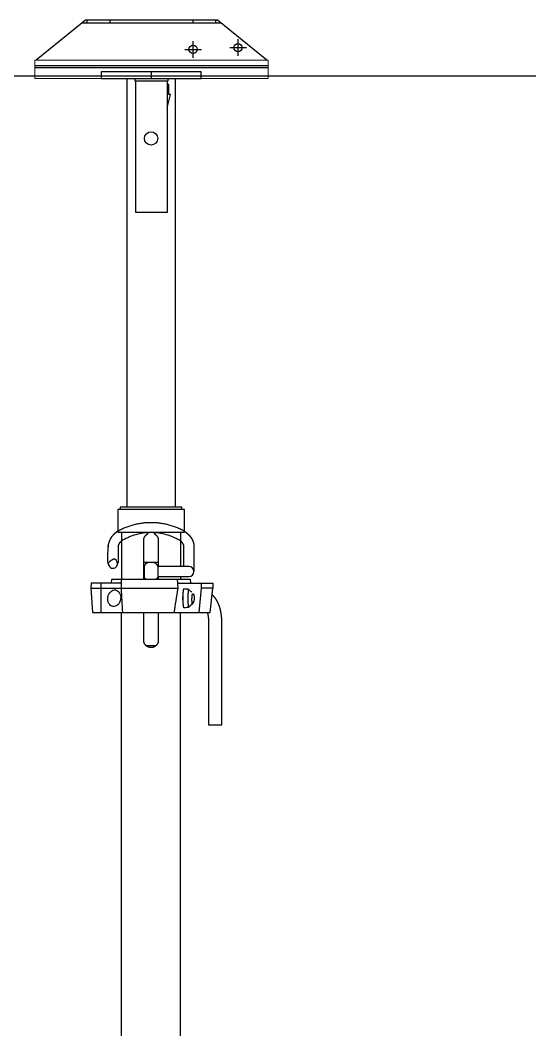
# Model space of a CAD drawing. Header units: millimetres. Extents: x 1924 to 471109, y -30014 to 109986.
# Drawn here: x 446688 to 447300, y 29958 to 31170 of the extents above; entities that cross this region are included whole.
import ezdxf

# ---------------------------------------------------------------- set-up
doc = ezdxf.new("R2010")
doc.units = ezdxf.units.MM
doc.header["$LTSCALE"] = 100
doc.linetypes.add('102', pattern=[50.8, 31.75, -6.35, 6.35, -6.35])
doc.linetypes.add('104', pattern=[4, 2, -2])
doc.layers.add('D NOSNIKY', color=7, linetype='Continuous', true_color=0x994d4d)
doc.layers.add('PERI_AXIS', color=1, linetype='102')
doc.layers.add('PERI_HELPLINE', color=140, linetype='Continuous', plot=False)
doc.layers.add('PERI_HIDDEN', color=30, linetype='104', plot=False)
doc.layers.add('texty', color=255, linetype='Continuous', lineweight=15)

msp = doc.modelspace()

# ---------------------------------------------------------------- linework, layer by layer
at = {"color": 0, "linetype": 'ByBlock'}
for p, q in [((446762.562, 31167.112), (446928.267, 31167.112)), ((446768.291, 31167.112), (446768.291, 31170.112)), ((446795.415, 31170.112), (446795.415, 31167.112)), ((446895.415, 31167.112), (446895.415, 31170.112)), ((446922.538, 31167.112), (446922.538, 31170.112)), ((446705.415, 31115.74), (446985.415, 31115.74)), ((446705.415, 31113.442), (446985.415, 31113.442)), ((446815.915, 31100.112), (446815.915, 30585.612)), ((446873.915, 31100.112), (446873.915, 30585.612)), ((446809.37, 30555.612), (446809.37, 30499.112)), ((446880.46, 30555.612), (446880.46, 30514.112)), ((446853.665, 30519.112), (446836.165, 30519.112)), ((446853.665, 30502.112), (446853.665, 30499.112)), ((446880.46, 30502.112), (446880.46, 30499.112)), ((446905.185, 30494.112), (446905.185, 30488.112)), ((446850.772, 30419.112), (446839.057, 30419.112))]:
    msp.add_line(p, q, dxfattribs=at)
at = {"color": 0, "linetype": 'ByBlock', "elevation": 0}
msp.add_lwpolyline([(446983.747, 31122.112), (446924.568, 31170.112), (446766.261, 31170.112), (446707.083, 31122.112)], dxfattribs=at)
msp.add_lwpolyline([(446904.915, 31108.112), (446784.915, 31108.112), (446784.915, 31100.112), (446904.915, 31100.112)], close=True, dxfattribs=at)
at = {"color": 0, "linetype": 'ByBlock'}
msp.add_lwpolyline([(446884.915, 30555.612), (446884.915, 30582.612), (446804.915, 30582.612), (446804.915, 30555.612)], close=True, dxfattribs=at)
for points in [[(446881.915, 30582.612), (446881.915, 30585.612), (446807.915, 30585.612), (446807.915, 30582.612)], [(446836.165, 30499.112), (446836.165, 30545.612), (446836.166, 30545.757), (446836.17, 30545.902), (446836.176, 30546.049), (446836.185, 30546.196), (446836.197, 30546.343), (446836.21, 30546.491), (446836.227, 30546.639), (446836.246, 30546.788), (446836.268, 30546.936), (446836.292, 30547.085), (446836.319, 30547.233), (446836.348, 30547.382), (446836.38, 30547.53), (446836.414, 30547.678), (446836.451, 30547.825), (446836.491, 30547.972), (446836.533, 30548.119), (446836.578, 30548.265), (446836.625, 30548.41), (446836.675, 30548.555), (446836.727, 30548.698), (446836.782, 30548.841), (446836.84, 30548.982), (446836.9, 30549.123), (446836.963, 30549.262), (446837.028, 30549.4), (446837.096, 30549.537), (446837.166, 30549.673), (446837.238, 30549.807), (446837.312, 30549.94), (446837.388, 30550.071), (446837.467, 30550.2), (446837.548, 30550.328), (446837.63, 30550.455), (446837.715, 30550.579), (446837.801, 30550.702), (446837.889, 30550.823), (446837.979, 30550.943), (446838.07, 30551.06), (446838.163, 30551.175), (446838.257, 30551.288), (446838.353, 30551.399), (446838.451, 30551.508), (446838.549, 30551.615), (446838.649, 30551.72), (446838.751, 30551.822), (446838.854, 30551.922), (446838.959, 30552.022), (446839.067, 30552.12), (446839.177, 30552.217), (446839.289, 30552.312), (446839.403, 30552.406), (446839.519, 30552.499), (446839.637, 30552.59), (446839.757, 30552.679), (446839.879, 30552.766), (446840.003, 30552.852), (446840.128, 30552.935), (446840.255, 30553.017), (446840.384, 30553.097), (446840.514, 30553.174), (446840.646, 30553.25), (446840.78, 30553.323), (446840.915, 30553.394), (446840.915, 30555.612)], [(446848.915, 30555.612), (446848.915, 30553.394), (446849.05, 30553.323), (446849.183, 30553.25), (446849.315, 30553.174), (446849.446, 30553.097), (446849.574, 30553.017), (446849.701, 30552.935), (446849.827, 30552.852), (446849.951, 30552.766), (446850.072, 30552.679), (446850.192, 30552.59), (446850.31, 30552.499), (446850.427, 30552.406), (446850.541, 30552.312), (446850.653, 30552.217), (446850.762, 30552.12), (446850.87, 30552.022), (446850.976, 30551.922), (446851.079, 30551.822), (446851.18, 30551.72), (446851.28, 30551.615), (446851.379, 30551.508), (446851.476, 30551.399), (446851.572, 30551.288), (446851.667, 30551.175), (446851.76, 30551.06), (446851.851, 30550.943), (446851.941, 30550.823), (446852.029, 30550.702), (446852.115, 30550.579), (446852.199, 30550.455), (446852.282, 30550.328), (446852.362, 30550.2), (446852.441, 30550.071), (446852.518, 30549.94), (446852.592, 30549.807), (446852.664, 30549.673), (446852.734, 30549.537), (446852.801, 30549.4), (446852.867, 30549.262), (446852.929, 30549.123), (446852.989, 30548.982), (446853.047, 30548.841), (446853.102, 30548.698), (446853.155, 30548.555), (446853.204, 30548.41), (446853.252, 30548.265), (446853.296, 30548.119), (446853.339, 30547.972), (446853.378, 30547.825), (446853.415, 30547.678), (446853.45, 30547.53), (446853.481, 30547.382), (446853.511, 30547.233), (446853.538, 30547.085), (446853.562, 30546.936), (446853.583, 30546.788), (446853.602, 30546.639), (446853.619, 30546.491), (446853.633, 30546.343), (446853.644, 30546.196), (446853.653, 30546.049), (446853.66, 30545.902), (446853.663, 30545.757), (446853.665, 30545.612), (446853.665, 30514.112)], [(446884.994, 30556.517), (446884.994, 30556.517), (446885.072, 30556.464), (446885.151, 30556.41), (446885.229, 30556.356), (446885.307, 30556.302), (446885.385, 30556.247), (446885.462, 30556.193), (446885.54, 30556.138), (446885.617, 30556.083), (446885.694, 30556.028), (446885.771, 30555.973), (446885.847, 30555.918), (446885.923, 30555.863), (446886, 30555.807), (446886.076, 30555.752), (446886.151, 30555.696), (446886.227, 30555.64), (446886.302, 30555.584), (446886.377, 30555.528), (446886.452, 30555.472), (446886.527, 30555.415), (446886.601, 30555.359), (446886.675, 30555.302), (446886.749, 30555.245), (446886.823, 30555.188), (446886.897, 30555.131), (446886.97, 30555.073), (446887.043, 30555.016), (446887.116, 30554.958), (446887.189, 30554.901), (446887.261, 30554.843), (446887.334, 30554.785), (446887.406, 30554.726), (446887.478, 30554.668), (446887.549, 30554.61), (446887.621, 30554.551), (446887.692, 30554.492), (446887.763, 30554.433), (446887.833, 30554.374), (446887.904, 30554.315), (446887.974, 30554.256), (446888.044, 30554.196), (446888.114, 30554.137), (446888.184, 30554.077), (446888.253, 30554.017), (446888.322, 30553.957), (446888.391, 30553.896), (446888.46, 30553.836), (446888.528, 30553.776), (446888.597, 30553.715), (446888.665, 30553.654), (446888.732, 30553.593), (446888.8, 30553.532), (446888.867, 30553.471), (446888.934, 30553.409), (446889.001, 30553.347), (446889.068, 30553.286), (446889.134, 30553.224), (446889.201, 30553.162), (446889.267, 30553.1), (446889.332, 30553.037), (446889.398, 30552.975), (446889.463, 30552.912), (446889.528, 30552.849), (446889.593, 30552.786), (446889.658, 30552.723), (446889.722, 30552.66), (446889.786, 30552.596), (446889.85, 30552.533), (446889.914, 30552.469), (446889.977, 30552.405), (446890.04, 30552.341), (446890.103, 30552.277), (446890.166, 30552.212), (446890.228, 30552.148), (446890.29, 30552.083), (446890.352, 30552.018), (446890.414, 30551.953), (446890.475, 30551.888), (446890.536, 30551.823), (446890.597, 30551.757), (446890.658, 30551.692), (446890.718, 30551.626), (446890.778, 30551.56), (446890.838, 30551.494), (446890.898, 30551.428), (446890.957, 30551.362), (446891.016, 30551.295), (446891.075, 30551.228), (446891.133, 30551.162), (446891.192, 30551.095), (446891.25, 30551.027), (446891.308, 30550.96), (446891.365, 30550.893), (446891.422, 30550.825), (446891.479, 30550.757), (446891.536, 30550.689), (446891.593, 30550.621), (446891.649, 30550.553), (446891.705, 30550.485), (446891.76, 30550.416), (446891.816, 30550.348), (446891.871, 30550.279), (446891.926, 30550.21), (446891.98, 30550.141), (446892.034, 30550.071), (446892.088, 30550.002), (446892.142, 30549.932), (446892.196, 30549.863), (446892.249, 30549.793), (446892.302, 30549.723), (446892.354, 30549.652), (446892.406, 30549.582), (446892.459, 30549.511), (446892.51, 30549.441), (446892.562, 30549.37), (446892.613, 30549.299), (446892.664, 30549.228), (446892.714, 30549.156), (446892.765, 30549.085), (446892.815, 30549.013), (446892.864, 30548.941), (446892.914, 30548.87), (446892.963, 30548.797), (446893.012, 30548.725), (446893.06, 30548.653), (446893.109, 30548.58), (446893.157, 30548.508), (446893.204, 30548.435), (446893.252, 30548.362), (446893.299, 30548.288), (446893.345, 30548.215), (446893.392, 30548.142), (446893.438, 30548.068), (446893.484, 30547.994), (446893.529, 30547.92), (446893.575, 30547.846), (446893.62, 30547.772), (446893.664, 30547.697), (446893.708, 30547.623), (446893.752, 30547.548), (446893.796, 30547.473), (446893.84, 30547.398), (446893.883, 30547.323), (446893.925, 30547.248), (446893.968, 30547.172), (446894.01, 30547.096), (446894.052, 30547.02), (446894.093, 30546.944), (446894.134, 30546.868), (446894.175, 30546.792), (446894.216, 30546.716), (446894.256, 30546.639), (446894.296, 30546.562), (446894.335, 30546.485), (446894.375, 30546.408), (446894.414, 30546.331), (446894.452, 30546.253), (446894.491, 30546.176), (446894.528, 30546.098), (446894.566, 30546.02), (446894.603, 30545.942), (446894.64, 30545.864), (446894.677, 30545.786), (446894.713, 30545.707), (446894.749, 30545.628), (446894.784, 30545.55), (446894.819, 30545.471), (446894.854, 30545.392), (446894.889, 30545.312), (446894.923, 30545.233), (446894.956, 30545.153), (446894.99, 30545.074), (446895.023, 30544.994), (446895.055, 30544.914), (446895.088, 30544.834), (446895.12, 30544.753), (446895.151, 30544.673), (446895.182, 30544.592), (446895.213, 30544.512), (446895.244, 30544.431), (446895.274, 30544.35), (446895.303, 30544.269), (446895.333, 30544.188), (446895.362, 30544.106), (446895.39, 30544.025), (446895.419, 30543.943), (446895.447, 30543.862), (446895.474, 30543.78), (446895.501, 30543.698), (446895.528, 30543.616), (446895.554, 30543.534), (446895.58, 30543.452), (446895.606, 30543.369), (446895.631, 30543.287), (446895.656, 30543.204), (446895.681, 30543.122), (446895.705, 30543.039), (446895.728, 30542.956), (446895.752, 30542.873), (446895.775, 30542.79), (446895.797, 30542.707), (446895.819, 30542.623), (446895.841, 30542.54), (446895.863, 30542.457), (446895.884, 30542.373), (446895.904, 30542.289), (446895.925, 30542.206), (446895.944, 30542.122), (446895.964, 30542.038), (446895.983, 30541.954), (446896.002, 30541.87), (446896.02, 30541.786), (446896.038, 30541.701), (446896.055, 30541.617), (446896.072, 30541.533), (446896.089, 30541.448), (446896.105, 30541.364), (446896.121, 30541.279), (446896.136, 30541.194), (446896.151, 30541.109), (446896.166, 30541.025), (446896.18, 30540.94), (446896.194, 30540.855), (446896.208, 30540.77), (446896.221, 30540.685), (446896.233, 30540.6), (446896.245, 30540.514), (446896.257, 30540.429), (446896.268, 30540.344), (446896.279, 30540.258), (446896.29, 30540.173), (446896.3, 30540.088), (446896.31, 30540.002), (446896.319, 30539.916), (446896.328, 30539.831), (446896.336, 30539.745), (446896.344, 30539.66), (446896.352, 30539.574), (446896.359, 30539.488), (446896.366, 30539.402), (446896.372, 30539.316), (446896.378, 30539.231), (446896.383, 30539.145), (446896.388, 30539.059), (446896.393, 30538.973), (446896.397, 30538.887), (446896.401, 30538.801), (446896.404, 30538.715), (446896.407, 30538.629), (446896.409, 30538.542), (446896.411, 30538.456), (446896.413, 30538.37), (446896.414, 30538.284), (446896.415, 30538.198), (446896.415, 30538.112), (446896.415, 30508.112)], [(446809.37, 30544.891), (446809.299, 30544.829), (446809.23, 30544.768), (446809.161, 30544.706), (446809.093, 30544.644), (446809.025, 30544.583), (446808.958, 30544.521), (446808.892, 30544.46), (446808.827, 30544.398), (446808.762, 30544.337), (446808.698, 30544.276), (446808.635, 30544.214), (446808.572, 30544.153), (446808.51, 30544.092), (446808.449, 30544.031), (446808.388, 30543.97), (446808.328, 30543.909), (446808.269, 30543.848), (446808.21, 30543.787), (446808.153, 30543.726), (446808.096, 30543.666), (446808.039, 30543.605), (446807.984, 30543.545), (446807.929, 30543.485), (446807.874, 30543.425), (446807.821, 30543.365), (446807.768, 30543.305), (446807.716, 30543.246), (446807.664, 30543.186), (446807.614, 30543.127), (446807.563, 30543.067), (446807.514, 30543.008), (446807.465, 30542.949), (446807.417, 30542.89), (446807.37, 30542.832), (446807.323, 30542.773), (446807.277, 30542.714), (446807.232, 30542.656), (446807.187, 30542.598), (446807.143, 30542.54), (446807.099, 30542.482), (446807.057, 30542.425), (446807.014, 30542.367), (446806.973, 30542.31), (446806.932, 30542.252), (446806.892, 30542.195), (446806.852, 30542.139), (446806.813, 30542.082), (446806.775, 30542.025), (446806.737, 30541.969), (446806.7, 30541.913), (446806.663, 30541.857), (446806.628, 30541.801), (446806.592, 30541.745), (446806.558, 30541.69), (446806.524, 30541.634), (446806.49, 30541.579), (446806.457, 30541.524), (446806.425, 30541.469), (446806.393, 30541.415), (446806.362, 30541.36), (446806.331, 30541.306), (446806.302, 30541.252), (446806.272, 30541.198), (446806.243, 30541.145), (446806.215, 30541.091), (446806.187, 30541.038), (446806.16, 30540.985), (446806.134, 30540.932), (446806.108, 30540.88), (446806.082, 30540.827), (446806.057, 30540.775), (446806.033, 30540.723), (446806.009, 30540.671), (446805.986, 30540.62), (446805.963, 30540.568), (446805.941, 30540.517), (446805.919, 30540.466), (446805.898, 30540.416), (446805.878, 30540.365), (446805.858, 30540.315), (446805.838, 30540.265), (446805.819, 30540.215), (446805.8, 30540.166), (446805.782, 30540.116), (446805.765, 30540.067), (446805.748, 30540.019), (446805.731, 30539.97), (446805.715, 30539.922), (446805.7, 30539.873), (446805.684, 30539.826), (446805.67, 30539.778), (446805.656, 30539.73), (446805.642, 30539.683), (446805.628, 30539.636), (446805.615, 30539.589), (446805.603, 30539.542), (446805.591, 30539.496), (446805.579, 30539.449), (446805.568, 30539.403), (446805.557, 30539.357), (446805.547, 30539.311), (446805.537, 30539.265), (446805.528, 30539.22), (446805.518, 30539.174), (446805.51, 30539.129), (446805.501, 30539.084), (446805.493, 30539.039), (446805.486, 30538.994), (446805.479, 30538.949), (446805.472, 30538.904), (446805.466, 30538.859), (446805.46, 30538.815), (446805.454, 30538.77), (446805.449, 30538.726), (446805.444, 30538.682), (446805.44, 30538.638), (446805.436, 30538.594), (446805.432, 30538.55), (446805.426, 30538.462), (446805.421, 30538.374), (446805.417, 30538.286), (446805.415, 30538.199), (446805.415, 30538.112), (446805.415, 30518.112)], [(446884.415, 30514.112), (446884.415, 30538.112), (446884.414, 30538.199), (446884.412, 30538.287), (446884.409, 30538.375), (446884.404, 30538.463), (446884.398, 30538.551), (446884.391, 30538.64), (446884.382, 30538.73), (446884.377, 30538.774), (446884.371, 30538.819), (446884.365, 30538.864), (446884.359, 30538.909), (446884.353, 30538.954), (446884.346, 30539), (446884.338, 30539.045), (446884.331, 30539.091), (446884.322, 30539.136), (446884.314, 30539.182), (446884.305, 30539.228), (446884.295, 30539.274), (446884.286, 30539.32), (446884.275, 30539.366), (446884.265, 30539.413), (446884.254, 30539.459), (446884.242, 30539.506), (446884.23, 30539.553), (446884.218, 30539.6), (446884.205, 30539.647), (446884.191, 30539.694), (446884.178, 30539.742), (446884.163, 30539.789), (446884.149, 30539.837), (446884.133, 30539.885), (446884.118, 30539.933), (446884.102, 30539.981), (446884.085, 30540.03), (446884.068, 30540.078), (446884.05, 30540.127), (446884.032, 30540.176), (446884.014, 30540.225), (446883.995, 30540.274), (446883.975, 30540.324), (446883.955, 30540.373), (446883.934, 30540.423), (446883.913, 30540.473), (446883.892, 30540.523), (446883.869, 30540.574), (446883.847, 30540.625), (446883.824, 30540.675), (446883.8, 30540.726), (446883.776, 30540.778), (446883.751, 30540.829), (446883.725, 30540.881), (446883.699, 30540.933), (446883.673, 30540.985), (446883.646, 30541.037), (446883.618, 30541.09), (446883.59, 30541.143), (446883.561, 30541.196), (446883.532, 30541.249), (446883.502, 30541.302), (446883.472, 30541.356), (446883.441, 30541.41), (446883.409, 30541.464), (446883.377, 30541.519), (446883.344, 30541.574), (446883.311, 30541.629), (446883.276, 30541.684), (446883.242, 30541.739), (446883.207, 30541.795), (446883.171, 30541.851), (446883.134, 30541.907), (446883.097, 30541.963), (446883.059, 30542.02), (446883.02, 30542.077), (446882.981, 30542.134), (446882.942, 30542.191), (446882.901, 30542.248), (446882.86, 30542.305), (446882.818, 30542.363), (446882.776, 30542.421), (446882.733, 30542.479), (446882.689, 30542.537), (446882.645, 30542.595), (446882.6, 30542.653), (446882.554, 30542.712), (446882.508, 30542.77), (446882.461, 30542.829), (446882.413, 30542.888), (446882.365, 30542.947), (446882.316, 30543.007), (446882.266, 30543.066), (446882.216, 30543.126), (446882.165, 30543.185), (446882.113, 30543.245), (446882.061, 30543.305), (446882.008, 30543.365), (446881.954, 30543.425), (446881.9, 30543.485), (446881.845, 30543.545), (446881.789, 30543.606), (446881.733, 30543.666), (446881.676, 30543.727), (446881.618, 30543.787), (446881.559, 30543.848), (446881.5, 30543.909), (446881.44, 30543.97), (446881.38, 30544.031), (446881.319, 30544.092), (446881.257, 30544.153), (446881.194, 30544.214), (446881.131, 30544.276), (446881.067, 30544.337), (446881.002, 30544.398), (446880.937, 30544.46), (446880.871, 30544.521), (446880.804, 30544.583), (446880.737, 30544.644), (446880.669, 30544.706), (446880.6, 30544.768), (446880.53, 30544.829), (446880.46, 30544.891)], [(446808.879, 30499.112), (446808.874, 30498.114), (446808.868, 30497.115), (446808.862, 30496.115), (446808.857, 30495.114), (446808.851, 30494.112), (446772.862, 30494.112), (446772.446, 30488.112), (446877.384, 30488.112)], [(446797.403, 30494.112), (446797.665, 30499.112), (446892.015, 30499.112), (446892.277, 30494.112)], [(446808.992, 30499.112), (446808.98, 30496.922), (446808.968, 30494.728), (446808.956, 30492.528), (446808.944, 30490.322), (446808.933, 30488.112), (446809.135, 30484.299), (446809.337, 30480.542), (446809.541, 30476.838), (446809.745, 30473.188), (446809.95, 30469.591), (446810.155, 30466.046), (446810.361, 30462.553), (446810.569, 30459.112)], [(446872.724, 30459.112), (446873.278, 30462.542), (446873.84, 30466.025), (446874.41, 30469.563), (446874.988, 30473.156), (446875.574, 30476.807), (446876.168, 30480.515), (446876.772, 30484.283), (446877.384, 30488.112), (446876.861, 30499.112)], [(446772.446, 30488.112), (446774.532, 30459.112), (446916.101, 30459.112), (446919.185, 30488.112), (446905.185, 30488.112), (446902.101, 30459.112)], [(446785.083, 30459.112), (446784.946, 30488.112), (446785.027, 30494.112)], [(446877.099, 30494.112), (446919.185, 30494.112), (446919.185, 30488.112)], [(446912.524, 30459.112), (446912.564, 30458.959), (446912.603, 30458.805), (446912.642, 30458.65), (446912.68, 30458.494), (446912.718, 30458.338), (446912.755, 30458.181), (446912.792, 30458.023), (446912.828, 30457.864), (446912.864, 30457.704), (446912.899, 30457.543), (446912.934, 30457.382), (446912.968, 30457.22), (446913.001, 30457.057), (446913.034, 30456.894), (446913.098, 30456.565), (446913.159, 30456.233), (446913.219, 30455.899), (446913.276, 30455.562), (446913.33, 30455.223), (446913.382, 30454.881), (446913.431, 30454.538), (446913.478, 30454.192), (446913.522, 30453.844), (446913.564, 30453.495), (446913.603, 30453.144), (446913.64, 30452.791), (446913.673, 30452.437), (446913.705, 30452.081), (446913.733, 30451.724), (446913.759, 30451.366), (446913.782, 30451.007), (446913.803, 30450.647), (446913.821, 30450.287), (446913.836, 30449.925), (446913.848, 30449.563), (446913.858, 30449.201), (446913.865, 30448.838), (446913.869, 30448.475), (446913.87, 30448.112), (446913.87, 30324.112), (446929.87, 30324.112), (446929.87, 30448.112), (446929.87, 30448.406), (446929.868, 30448.701), (446929.864, 30448.995), (446929.86, 30449.289), (446929.854, 30449.584), (446929.846, 30449.878), (446929.837, 30450.172), (446929.827, 30450.466), (446929.816, 30450.76), (446929.803, 30451.053), (446929.789, 30451.347), (446929.773, 30451.64), (446929.756, 30451.933), (446929.738, 30452.226), (446929.718, 30452.518), (446929.697, 30452.811), (446929.675, 30453.103), (446929.651, 30453.394), (446929.626, 30453.686), (446929.6, 30453.977), (446929.572, 30454.268), (446929.543, 30454.558), (446929.512, 30454.848), (446929.481, 30455.138), (446929.447, 30455.427), (446929.413, 30455.715), (446929.377, 30456.004), (446929.34, 30456.291), (446929.301, 30456.579), (446929.261, 30456.866), (446929.22, 30457.152), (446929.177, 30457.437), (446929.134, 30457.723), (446929.088, 30458.007), (446929.042, 30458.291), (446928.994, 30458.574), (446928.944, 30458.857), (446928.894, 30459.139), (446928.842, 30459.421), (446928.788, 30459.701), (446928.733, 30459.981), (446928.677, 30460.261), (446928.62, 30460.539), (446928.561, 30460.817), (446928.501, 30461.094), (446928.44, 30461.371), (446928.377, 30461.646), (446928.313, 30461.921), (446928.247, 30462.195), (446928.18, 30462.469), (446928.112, 30462.741), (446928.042, 30463.012), (446927.971, 30463.283), (446927.899, 30463.553), (446927.825, 30463.822), (446927.75, 30464.09), (446927.674, 30464.357), (446927.596, 30464.623), (446927.517, 30464.888), (446927.436, 30465.152), (446927.354, 30465.416), (446927.271, 30465.678), (446927.186, 30465.939), (446927.1, 30466.199), (446927.056, 30466.329), (446927.013, 30466.458), (446926.968, 30466.588), (446926.924, 30466.717), (446926.879, 30466.845), (446926.833, 30466.974), (446926.788, 30467.102), (446926.742, 30467.23), (446926.696, 30467.357), (446926.649, 30467.485), (446926.602, 30467.612), (446926.554, 30467.738), (446926.507, 30467.865), (446926.459, 30467.991), (446926.41, 30468.117), (446926.362, 30468.243), (446926.313, 30468.368), (446926.263, 30468.493), (446926.213, 30468.618), (446926.163, 30468.743), (446926.113, 30468.867), (446926.062, 30468.991), (446926.011, 30469.114), (446925.959, 30469.238), (446925.907, 30469.361), (446925.855, 30469.484), (446925.802, 30469.606), (446925.749, 30469.728), (446925.696, 30469.85), (446925.642, 30469.972), (446925.588, 30470.093), (446925.533, 30470.214), (446925.479, 30470.335), (446925.423, 30470.455), (446925.368, 30470.575), (446925.312, 30470.695), (446925.255, 30470.814), (446925.199, 30470.933), (446925.142, 30471.052), (446925.084, 30471.17), (446925.026, 30471.289), (446924.968, 30471.406), (446924.909, 30471.524), (446924.85, 30471.641), (446924.791, 30471.758), (446924.731, 30471.874), (446924.671, 30471.991), (446924.61, 30472.107), (446924.549, 30472.222), (446924.488, 30472.337), (446924.426, 30472.452), (446924.364, 30472.567), (446924.302, 30472.681), (446924.239, 30472.795), (446924.175, 30472.908), (446924.112, 30473.021), (446924.047, 30473.134), (446923.983, 30473.247), (446923.918, 30473.359), (446923.853, 30473.471), (446923.787, 30473.582), (446923.721, 30473.693), (446923.654, 30473.804), (446923.587, 30473.914), (446923.52, 30474.024), (446923.452, 30474.134), (446923.384, 30474.243), (446923.315, 30474.352), (446923.246, 30474.461), (446923.176, 30474.569), (446923.106, 30474.677), (446923.036, 30474.784), (446922.965, 30474.892), (446922.894, 30474.998), (446922.823, 30475.105), (446922.75, 30475.211), (446922.678, 30475.316), (446922.605, 30475.422), (446922.532, 30475.526), (446922.458, 30475.631), (446922.384, 30475.735), (446922.309, 30475.839), (446922.234, 30475.942), (446922.158, 30476.045), (446922.082, 30476.148), (446922.006, 30476.25), (446921.929, 30476.352), (446921.851, 30476.453), (446921.774, 30476.554), (446921.695, 30476.655), (446921.616, 30476.755), (446921.537, 30476.855), (446921.457, 30476.954), (446921.377, 30477.053), (446921.296, 30477.152), (446921.215, 30477.25), (446921.133, 30477.347), (446921.051, 30477.445), (446920.968, 30477.541), (446920.885, 30477.638), (446920.801, 30477.733), (446920.717, 30477.829), (446920.632, 30477.924), (446920.546, 30478.018), (446920.461, 30478.112), (446920.374, 30478.206), (446920.287, 30478.299), (446920.2, 30478.391), (446920.112, 30478.483), (446920.024, 30478.575), (446919.935, 30478.666), (446919.845, 30478.757), (446919.755, 30478.847), (446919.664, 30478.937), (446919.573, 30479.026), (446919.481, 30479.114), (446919.389, 30479.202), (446919.296, 30479.29), (446919.203, 30479.377), (446919.109, 30479.464), (446919.014, 30479.55), (446918.919, 30479.635), (446918.824, 30479.72), (446918.727, 30479.805), (446918.631, 30479.888), (446918.533, 30479.972), (446918.435, 30480.055), (446918.337, 30480.137)], [(446809.415, 28641.112), (446809.415, 30335.362), (446809.37, 30350.362), (446809.37, 30459.112)], [(446853.665, 30459.112), (446853.665, 30425.612), (446853.664, 30425.508), (446853.662, 30425.404), (446853.659, 30425.3), (446853.654, 30425.195), (446853.649, 30425.09), (446853.641, 30424.985), (446853.633, 30424.879), (446853.623, 30424.773), (446853.612, 30424.668), (446853.6, 30424.562), (446853.586, 30424.455), (446853.571, 30424.349), (446853.555, 30424.243), (446853.537, 30424.137), (446853.518, 30424.031), (446853.498, 30423.924), (446853.477, 30423.818), (446853.454, 30423.712), (446853.43, 30423.607), (446853.404, 30423.501), (446853.377, 30423.395), (446853.349, 30423.29), (446853.32, 30423.185), (446853.289, 30423.08), (446853.257, 30422.976), (446853.224, 30422.872), (446853.189, 30422.768), (446853.153, 30422.665), (446853.116, 30422.562), (446853.077, 30422.46), (446853.037, 30422.358), (446852.996, 30422.257), (446852.954, 30422.156), (446852.91, 30422.056), (446852.865, 30421.957), (446852.818, 30421.858), (446852.771, 30421.76), (446852.722, 30421.662), (446852.672, 30421.565), (446852.621, 30421.469), (446852.568, 30421.374), (446852.515, 30421.279), (446852.46, 30421.185), (446852.405, 30421.092), (446852.348, 30420.999), (446852.29, 30420.908), (446852.232, 30420.817), (446852.172, 30420.727), (446852.111, 30420.638), (446852.05, 30420.55), (446851.987, 30420.463), (446851.924, 30420.377), (446851.86, 30420.292), (446851.795, 30420.208), (446851.729, 30420.125), (446851.662, 30420.043), (446851.594, 30419.961), (446851.526, 30419.881), (446851.457, 30419.802), (446851.388, 30419.725), (446851.317, 30419.648), (446851.246, 30419.572), (446851.175, 30419.498), (446851.102, 30419.425), (446851.029, 30419.352), (446850.955, 30419.281), (446850.879, 30419.21), (446850.802, 30419.139), (446850.725, 30419.07), (446850.646, 30419.001), (446850.566, 30418.932), (446850.485, 30418.865), (446850.402, 30418.798), (446850.319, 30418.732), (446850.235, 30418.667), (446850.15, 30418.603), (446850.064, 30418.54), (446849.977, 30418.477), (446849.889, 30418.416), (446849.8, 30418.355), (446849.71, 30418.295), (446849.619, 30418.237), (446849.528, 30418.179), (446849.435, 30418.122), (446849.342, 30418.067), (446849.248, 30418.012), (446849.153, 30417.958), (446849.058, 30417.906), (446848.962, 30417.855), (446848.865, 30417.805), (446848.767, 30417.756), (446848.669, 30417.708), (446848.57, 30417.662), (446848.471, 30417.617), (446848.37, 30417.573), (446848.27, 30417.53), (446848.168, 30417.489), (446848.067, 30417.449), (446847.964, 30417.411), (446847.862, 30417.373), (446847.758, 30417.337), (446847.655, 30417.303), (446847.551, 30417.269), (446847.446, 30417.237), (446847.341, 30417.206), (446847.236, 30417.177), (446847.131, 30417.149), (446847.026, 30417.122), (446846.92, 30417.097), (446846.814, 30417.073), (446846.708, 30417.05), (446846.602, 30417.028), (446846.496, 30417.008), (446846.39, 30416.989), (446846.283, 30416.972), (446846.177, 30416.955), (446846.071, 30416.94), (446845.965, 30416.927), (446845.859, 30416.914), (446845.753, 30416.903), (446845.647, 30416.893), (446845.542, 30416.885), (446845.437, 30416.878), (446845.332, 30416.872), (446845.227, 30416.867), (446845.122, 30416.864), (446845.018, 30416.862), (446844.915, 30416.862), (446844.811, 30416.862), (446844.707, 30416.864), (446844.603, 30416.867), (446844.498, 30416.872), (446844.393, 30416.878), (446844.288, 30416.885), (446844.182, 30416.893), (446844.076, 30416.903), (446843.971, 30416.914), (446843.865, 30416.927), (446843.758, 30416.94), (446843.652, 30416.955), (446843.546, 30416.972), (446843.44, 30416.989), (446843.334, 30417.008), (446843.227, 30417.028), (446843.121, 30417.05), (446843.015, 30417.073), (446842.909, 30417.097), (446842.804, 30417.122), (446842.698, 30417.149), (446842.593, 30417.177), (446842.488, 30417.206), (446842.383, 30417.237), (446842.279, 30417.269), (446842.175, 30417.303), (446842.071, 30417.337), (446841.968, 30417.373), (446841.865, 30417.411), (446841.763, 30417.449), (446841.661, 30417.489), (446841.56, 30417.53), (446841.459, 30417.573), (446841.359, 30417.617), (446841.259, 30417.662), (446841.161, 30417.708), (446841.062, 30417.756), (446840.965, 30417.805), (446840.868, 30417.855), (446840.772, 30417.906), (446840.676, 30417.958), (446840.581, 30418.012), (446840.487, 30418.067), (446840.394, 30418.122), (446840.302, 30418.179), (446840.21, 30418.237), (446840.12, 30418.295), (446840.03, 30418.355), (446839.941, 30418.416), (446839.853, 30418.477), (446839.766, 30418.54), (446839.68, 30418.603), (446839.595, 30418.667), (446839.51, 30418.732), (446839.427, 30418.798), (446839.345, 30418.865), (446839.264, 30418.932), (446839.184, 30419.001), (446839.105, 30419.07), (446839.027, 30419.139), (446838.95, 30419.21), (446838.875, 30419.281), (446838.8, 30419.352), (446838.727, 30419.425), (446838.655, 30419.498), (446838.583, 30419.572), (446838.512, 30419.648), (446838.442, 30419.725), (446838.372, 30419.802), (446838.303, 30419.881), (446838.235, 30419.961), (446838.168, 30420.043), (446838.101, 30420.125), (446838.035, 30420.208), (446837.97, 30420.292), (446837.906, 30420.377), (446837.842, 30420.463), (446837.78, 30420.55), (446837.718, 30420.638), (446837.658, 30420.727), (446837.598, 30420.817), (446837.539, 30420.908), (446837.482, 30420.999), (446837.425, 30421.092), (446837.369, 30421.185), (446837.315, 30421.279), (446837.261, 30421.374), (446837.209, 30421.469), (446837.158, 30421.565), (446837.108, 30421.662), (446837.059, 30421.76), (446837.011, 30421.858), (446836.965, 30421.957), (446836.92, 30422.056), (446836.876, 30422.156), (446836.833, 30422.257), (446836.792, 30422.358), (446836.752, 30422.46), (446836.714, 30422.562), (446836.676, 30422.665), (446836.64, 30422.768), (446836.606, 30422.872), (446836.572, 30422.976), (446836.54, 30423.08), (446836.51, 30423.185), (446836.48, 30423.29), (446836.452, 30423.395), (446836.425, 30423.501), (446836.4, 30423.607), (446836.376, 30423.712), (446836.353, 30423.818), (446836.331, 30423.924), (446836.311, 30424.031), (446836.292, 30424.137), (446836.275, 30424.243), (446836.258, 30424.349), (446836.243, 30424.455), (446836.23, 30424.562), (446836.217, 30424.668), (446836.206, 30424.773), (446836.197, 30424.879), (446836.188, 30424.985), (446836.181, 30425.09), (446836.175, 30425.195), (446836.171, 30425.3), (446836.167, 30425.404), (446836.165, 30425.508), (446836.165, 30425.612), (446836.165, 30459.112)], [(446880.415, 28641.112), (446880.415, 30335.362), (446880.46, 30350.362), (446880.46, 30459.112)]]:
    msp.add_lwpolyline(points, dxfattribs=at)
for points in [[(446838.915, 30499.112, -0.41421356), (446836.915, 30501.112), (446836.915, 30515.112)], [(446852.915, 30515.112), (446852.915, 30501.112, -0.41421356), (446850.915, 30499.112)], [(446852.915, 30502.112), (446890.415, 30502.112, 1), (446890.415, 30514.112), (446852.915, 30514.112)]]:
    msp.add_lwpolyline(points, format="xyb", dxfattribs=at)
for centre, radius in [((446895.415, 31135.112), 5), ((446949.335, 31137.147), 5), ((446844.915, 31028.112), 8)]:
    msp.add_circle(centre, radius, dxfattribs=at)
for centre, start, end in [((446842.915, 30512.612), 90, 157.380135), ((446846.915, 30512.612), 22.619865, 90)]:
    msp.add_arc(centre, 6.5, start, end, dxfattribs=at)
msp.add_ellipse((446800.725, 30476.112), major_axis=(-1.499, -9.935), ratio=0.76164659, dxfattribs=at)
for centre, major_axis, ratio, start_param, end_param in [((446787.9, 30476.112), (1.456, -9.972), 0.50974852, 1.21159877, 1.5187321), ((446889.876, 30476.112), (0, 8.5), 0.8660254, 1.21344347, 1.92814919)]:
    msp.add_ellipse(centre, major_axis=major_axis, ratio=ratio, start_param=start_param, end_param=end_param, dxfattribs=at)
for points, weights, knots in [([(446804.915, 30556.558), (446804.875, 30556.538), (446804.836, 30556.517), (446804.797, 30556.491), (446804.757, 30556.464), (446804.718, 30556.437), (446804.679, 30556.41), (446804.64, 30556.383), (446804.601, 30556.356), (446804.562, 30556.329), (446804.523, 30556.302), (446804.484, 30556.274), (446804.445, 30556.247), (446804.406, 30556.22), (446804.367, 30556.193), (446804.329, 30556.165), (446804.29, 30556.138), (446804.251, 30556.111), (446804.213, 30556.083), (446804.174, 30556.056), (446804.136, 30556.028), (446804.097, 30556.001), (446804.059, 30555.973), (446804.021, 30555.946), (446803.982, 30555.918), (446803.944, 30555.891), (446803.906, 30555.863), (446803.868, 30555.835), (446803.83, 30555.807), (446803.792, 30555.78), (446803.754, 30555.752), (446803.716, 30555.724), (446803.678, 30555.696), (446803.641, 30555.668), (446803.603, 30555.64), (446803.565, 30555.612), (446803.527, 30555.584), (446803.49, 30555.556), (446803.452, 30555.528), (446803.415, 30555.5), (446803.378, 30555.472), (446803.34, 30555.443), (446803.303, 30555.415), (446803.266, 30555.387), (446803.228, 30555.359), (446803.191, 30555.33), (446803.154, 30555.302), (446803.117, 30555.273), (446803.08, 30555.245), (446803.043, 30555.216), (446803.006, 30555.188), (446802.969, 30555.159), (446802.933, 30555.131), (446802.896, 30555.102), (446802.859, 30555.073), (446802.823, 30555.045), (446802.786, 30555.016), (446802.749, 30554.987), (446802.713, 30554.958), (446802.677, 30554.929), (446802.64, 30554.9), (446802.604, 30554.871), (446802.568, 30554.842), (446802.531, 30554.813), (446802.495, 30554.784), (446802.459, 30554.755), (446802.423, 30554.726), (446802.387, 30554.697), (446802.351, 30554.668), (446802.315, 30554.638), (446802.279, 30554.609), (446802.244, 30554.58), (446802.208, 30554.551), (446802.172, 30554.521), (446802.137, 30554.492), (446802.101, 30554.462), (446802.065, 30554.433), (446802.03, 30554.403), (446801.995, 30554.374), (446801.959, 30554.344), (446801.924, 30554.314), (446801.889, 30554.285), (446801.854, 30554.255), (446801.818, 30554.225), (446801.783, 30554.195), (446801.748, 30554.166), (446801.713, 30554.136), (446801.679, 30554.106), (446801.644, 30554.076), (446801.609, 30554.046), (446801.574, 30554.016), (446801.54, 30553.986), (446801.505, 30553.956), (446801.47, 30553.925), (446801.436, 30553.895), (446801.401, 30553.865), (446801.367, 30553.835), (446801.333, 30553.805), (446801.298, 30553.774), (446801.264, 30553.744), (446801.23, 30553.714), (446801.196, 30553.683), (446801.162, 30553.653), (446801.128, 30553.622), (446801.094, 30553.592), (446801.06, 30553.561), (446801.026, 30553.53), (446800.992, 30553.5), (446800.959, 30553.469), (446800.925, 30553.438), (446800.892, 30553.408), (446800.858, 30553.377), (446800.825, 30553.346), (446800.791, 30553.315), (446800.758, 30553.284), (446800.725, 30553.253), (446800.691, 30553.222), (446800.658, 30553.191), (446800.625, 30553.16), (446800.592, 30553.129), (446800.559, 30553.098), (446800.526, 30553.067), (446800.493, 30553.035), (446800.46, 30553.004), (446800.428, 30552.973), (446800.395, 30552.941), (446800.362, 30552.91), (446800.33, 30552.879), (446800.297, 30552.847), (446800.265, 30552.816), (446800.232, 30552.784), (446800.2, 30552.753), (446800.168, 30552.721), (446800.136, 30552.689), (446800.103, 30552.658), (446800.071, 30552.626), (446800.039, 30552.594), (446800.007, 30552.563), (446799.975, 30552.531), (446799.944, 30552.499), (446799.912, 30552.467), (446799.88, 30552.435), (446799.848, 30552.403), (446799.817, 30552.371), (446799.785, 30552.339), (446799.754, 30552.307), (446799.722, 30552.275), (446799.691, 30552.243), (446799.66, 30552.21), (446799.629, 30552.178), (446799.597, 30552.146), (446799.566, 30552.114), (446799.535, 30552.081), (446799.504, 30552.049), (446799.473, 30552.016), (446799.443, 30551.984), (446799.412, 30551.951), (446799.381, 30551.919), (446799.35, 30551.886), (446799.32, 30551.854), (446799.289, 30551.821), (446799.259, 30551.788), (446799.228, 30551.756), (446799.198, 30551.723), (446799.168, 30551.69), (446799.138, 30551.657), (446799.107, 30551.624), (446799.077, 30551.591), (446799.047, 30551.558), (446799.017, 30551.525), (446798.988, 30551.492), (446798.958, 30551.459), (446798.928, 30551.426), (446798.898, 30551.393), (446798.869, 30551.36), (446798.839, 30551.327), (446798.81, 30551.293), (446798.78, 30551.26), (446798.751, 30551.227), (446798.722, 30551.193), (446798.692, 30551.16), (446798.663, 30551.126), (446798.634, 30551.093), (446798.605, 30551.059), (446798.576, 30551.026), (446798.547, 30550.992), (446798.518, 30550.959), (446798.49, 30550.925), (446798.461, 30550.891), (446798.432, 30550.857), (446798.404, 30550.824), (446798.375, 30550.79), (446798.347, 30550.756), (446798.318, 30550.722), (446798.29, 30550.688), (446798.262, 30550.654), (446798.234, 30550.62), (446798.206, 30550.586), (446798.178, 30550.552), (446798.15, 30550.518), (446798.122, 30550.483), (446798.094, 30550.449), (446798.066, 30550.415), (446798.039, 30550.381), (446798.011, 30550.346), (446797.983, 30550.312), (446797.956, 30550.278), (446797.928, 30550.243), (446797.901, 30550.209), (446797.874, 30550.174), (446797.847, 30550.14), (446797.82, 30550.105), (446797.792, 30550.07), (446797.765, 30550.036), (446797.739, 30550.001), (446797.712, 30549.966), (446797.685, 30549.931), (446797.658, 30549.896), (446797.632, 30549.862), (446797.605, 30549.827), (446797.578, 30549.792), (446797.552, 30549.757), (446797.526, 30549.722), (446797.499, 30549.687), (446797.473, 30549.651), (446797.447, 30549.616), (446797.421, 30549.581), (446797.395, 30549.546), (446797.369, 30549.511), (446797.343, 30549.475), (446797.317, 30549.44), (446797.292, 30549.405), (446797.266, 30549.369), (446797.24, 30549.334), (446797.215, 30549.298), (446797.189, 30549.263), (446797.164, 30549.227), (446797.139, 30549.191), (446797.114, 30549.156), (446797.088, 30549.12), (446797.063, 30549.084), (446797.038, 30549.049), (446797.013, 30549.013), (446796.989, 30548.977), (446796.964, 30548.941), (446796.939, 30548.905), (446796.914, 30548.869), (446796.89, 30548.833), (446796.865, 30548.797), (446796.841, 30548.761), (446796.817, 30548.725), (446796.792, 30548.689), (446796.768, 30548.652), (446796.744, 30548.616), (446796.72, 30548.58), (446796.696, 30548.544), (446796.672, 30548.507), (446796.648, 30548.471), (446796.624, 30548.434), (446796.601, 30548.398), (446796.577, 30548.361), (446796.554, 30548.325), (446796.53, 30548.288), (446796.507, 30548.252), (446796.483, 30548.215), (446796.46, 30548.178), (446796.437, 30548.141), (446796.414, 30548.105), (446796.391, 30548.068), (446796.368, 30548.031), (446796.345, 30547.994), (446796.322, 30547.957), (446796.3, 30547.92), (446796.277, 30547.883), (446796.254, 30547.846), (446796.232, 30547.809), (446796.21, 30547.772), (446796.187, 30547.735), (446796.165, 30547.697), (446796.143, 30547.66), (446796.121, 30547.623), (446796.099, 30547.585), (446796.077, 30547.548), (446796.055, 30547.511), (446796.033, 30547.473), (446796.011, 30547.436), (446795.99, 30547.398), (446795.968, 30547.361), (446795.947, 30547.323), (446795.925, 30547.285), (446795.904, 30547.248), (446795.883, 30547.21), (446795.862, 30547.172), (446795.841, 30547.134), (446795.82, 30547.096), (446795.799, 30547.058), (446795.778, 30547.021), (446795.757, 30546.983), (446795.736, 30546.945), (446795.716, 30546.906), (446795.695, 30546.868), (446795.675, 30546.83), (446795.654, 30546.792), (446795.634, 30546.754), (446795.614, 30546.716), (446795.594, 30546.677), (446795.574, 30546.639), (446795.554, 30546.601), (446795.534, 30546.562), (446795.514, 30546.524), (446795.494, 30546.485), (446795.474, 30546.447), (446795.455, 30546.408), (446795.435, 30546.37), (446795.416, 30546.331), (446795.397, 30546.292), (446795.377, 30546.253), (446795.358, 30546.215), (446795.339, 30546.176), (446795.32, 30546.137), (446795.301, 30546.098), (446795.282, 30546.059), (446795.264, 30546.02), (446795.245, 30545.981), (446795.226, 30545.942), (446795.208, 30545.903), (446795.189, 30545.864), (446795.171, 30545.825), (446795.153, 30545.785), (446795.135, 30545.746), (446795.117, 30545.707), (446795.099, 30545.668), (446795.081, 30545.628), (446795.063, 30545.589), (446795.045, 30545.549), (446795.028, 30545.51), (446795.01, 30545.47), (446794.993, 30545.431), (446794.976, 30545.391), (446794.958, 30545.352), (446794.941, 30545.312), (446794.924, 30545.272), (446794.907, 30545.232), (446794.89, 30545.193), (446794.873, 30545.153), (446794.857, 30545.113), (446794.84, 30545.073), (446794.824, 30545.033), (446794.807, 30544.993), (446794.791, 30544.953), (446794.774, 30544.913), (446794.758, 30544.873), (446794.742, 30544.833), (446794.726, 30544.793), (446794.71, 30544.753), (446794.694, 30544.713), (446794.679, 30544.672), (446794.663, 30544.632), (446794.647, 30544.592), (446794.632, 30544.552), (446794.617, 30544.511), (446794.601, 30544.471), (446794.586, 30544.43), (446794.571, 30544.39), (446794.556, 30544.35), (446794.541, 30544.309), (446794.526, 30544.268), (446794.512, 30544.228), (446794.497, 30544.187), (446794.482, 30544.147), (446794.468, 30544.106), (446794.454, 30544.065), (446794.439, 30544.025), (446794.425, 30543.984), (446794.411, 30543.943), (446794.397, 30543.902), (446794.383, 30543.861), (446794.369, 30543.82), (446794.356, 30543.779), (446794.342, 30543.739), (446794.329, 30543.698), (446794.315, 30543.657), (446794.302, 30543.616), (446794.289, 30543.574), (446794.275, 30543.533), (446794.262, 30543.492), (446794.249, 30543.451), (446794.237, 30543.41), (446794.224, 30543.369), (446794.211, 30543.328), (446794.199, 30543.286), (446794.186, 30543.245), (446794.174, 30543.204), (446794.161, 30543.162), (446794.149, 30543.121), (446794.137, 30543.08), (446794.125, 30543.038), (446794.113, 30542.997), (446794.101, 30542.955), (446794.09, 30542.914), (446794.078, 30542.872), (446794.066, 30542.831), (446794.055, 30542.789), (446794.044, 30542.748), (446794.032, 30542.706), (446794.021, 30542.665), (446794.01, 30542.623), (446793.999, 30542.581), (446793.988, 30542.54), (446793.978, 30542.498), (446793.967, 30542.456), (446793.957, 30542.414), (446793.946, 30542.373), (446793.936, 30542.331), (446793.925, 30542.289), (446793.915, 30542.247), (446793.905, 30542.205), (446793.895, 30542.163), (446793.885, 30542.121), (446793.876, 30542.079), (446793.866, 30542.037), (446793.856, 30541.995), (446793.847, 30541.953), (446793.837, 30541.911), (446793.828, 30541.869), (446793.819, 30541.827), (446793.81, 30541.785), (446793.801, 30541.743), (446793.792, 30541.701), (446793.783, 30541.659), (446793.775, 30541.617), (446793.766, 30541.574), (446793.757, 30541.532), (446793.749, 30541.49), (446793.741, 30541.448), (446793.733, 30541.406), (446793.725, 30541.363), (446793.717, 30541.321), (446793.709, 30541.279), (446793.701, 30541.236), (446793.693, 30541.194), (446793.686, 30541.152), (446793.678, 30541.109), (446793.671, 30541.067), (446793.664, 30541.024), (446793.656, 30540.982), (446793.649, 30540.94), (446793.642, 30540.897), (446793.635, 30540.855), (446793.629, 30540.812), (446793.622, 30540.77), (446793.616, 30540.727), (446793.609, 30540.684), (446793.603, 30540.642), (446793.596, 30540.599), (446793.59, 30540.557), (446793.584, 30540.514), (446793.578, 30540.472), (446793.573, 30540.429), (446793.567, 30540.386), (446793.561, 30540.344), (446793.556, 30540.301), (446793.55, 30540.258), (446793.545, 30540.216), (446793.54, 30540.173), (446793.535, 30540.13), (446793.53, 30540.087), (446793.525, 30540.045), (446793.52, 30540.002), (446793.515, 30539.959), (446793.511, 30539.916), (446793.506, 30539.874), (446793.502, 30539.831), (446793.498, 30539.788), (446793.493, 30539.745), (446793.489, 30539.702), (446793.485, 30539.659), (446793.482, 30539.617), (446793.478, 30539.574), (446793.474, 30539.531), (446793.471, 30539.488), (446793.467, 30539.445), (446793.464, 30539.402), (446793.461, 30539.359), (446793.458, 30539.316), (446793.455, 30539.273), (446793.452, 30539.23), (446793.449, 30539.188), (446793.446, 30539.145), (446793.444, 30539.102), (446793.441, 30539.059), (446793.439, 30539.016), (446793.437, 30538.973), (446793.435, 30538.93), (446793.433, 30538.887), (446793.431, 30538.844), (446793.429, 30538.801), (446793.427, 30538.758), (446793.426, 30538.715), (446793.424, 30538.672), (446793.423, 30538.628), (446793.421, 30538.585), (446793.42, 30538.542), (446793.419, 30538.499), (446793.418, 30538.456), (446793.418, 30538.413), (446793.417, 30538.37), (446793.416, 30538.327), (446793.416, 30538.284), (446793.415, 30538.241), (446793.415, 30538.198), (446793.415, 30538.155), (446793.415, 30538.112), (446793.415, 30528.112), (446793.415, 30518.112), (446793.415, 30512.915), (446799.415, 30512.915), (446805.415, 30512.915), (446805.415, 30518.112), (446805.415, 30523.308), (446799.415, 30523.308), (446793.415, 30523.308), (446793.415, 30518.112)], [1, 1, 1, 1, 1, 1, 1, 1, 1, 1, 1, 1, 1, 1, 1, 1, 1, 1, 1, 1, 1, 1, 1, 1, 1, 1, 1, 1, 1, 1, 1, 1, 1, 1, 1, 1, 1, 1, 1, 1, 1, 1, 1, 1, 1, 1, 1, 1, 1, 1, 1, 1, 1, 1, 1, 1, 1, 1, 1, 1, 1, 1, 1, 1, 1, 1, 1, 1, 1, 1, 1, 1, 1, 1, 1, 1, 1, 1, 1, 1, 1, 1, 1, 1, 1, 1, 1, 1, 1, 1, 1, 1, 1, 1, 1, 1, 1, 1, 1, 1, 1, 1, 1, 1, 1, 1, 1, 1, 1, 1, 1, 1, 1, 1, 1, 1, 1, 1, 1, 1, 1, 1, 1, 1, 1, 1, 1, 1, 1, 1, 1, 1, 1, 1, 1, 1, 1, 1, 1, 1, 1, 1, 1, 1, 1, 1, 1, 1, 1, 1, 1, 1, 1, 1, 1, 1, 1, 1, 1, 1, 1, 1, 1, 1, 1, 1, 1, 1, 1, 1, 1, 1, 1, 1, 1, 1, 1, 1, 1, 1, 1, 1, 1, 1, 1, 1, 1, 1, 1, 1, 1, 1, 1, 1, 1, 1, 1, 1, 1, 1, 1, 1, 1, 1, 1, 1, 1, 1, 1, 1, 1, 1, 1, 1, 1, 1, 1, 1, 1, 1, 1, 1, 1, 1, 1, 1, 1, 1, 1, 1, 1, 1, 1, 1, 1, 1, 1, 1, 1, 1, 1, 1, 1, 1, 1, 1, 1, 1, 1, 1, 1, 1, 1, 1, 1, 1, 1, 1, 1, 1, 1, 1, 1, 1, 1, 1, 1, 1, 1, 1, 1, 1, 1, 1, 1, 1, 1, 1, 1, 1, 1, 1, 1, 1, 1, 1, 1, 1, 1, 1, 1, 1, 1, 1, 1, 1, 1, 1, 1, 1, 1, 1, 1, 1, 1, 1, 1, 1, 1, 1, 1, 1, 1, 1, 1, 1, 1, 1, 1, 1, 1, 1, 1, 1, 1, 1, 1, 1, 1, 1, 1, 1, 1, 1, 1, 1, 1, 1, 1, 1, 1, 1, 1, 1, 1, 1, 1, 1, 1, 1, 1, 1, 1, 1, 1, 1, 1, 1, 1, 1, 1, 1, 1, 1, 1, 1, 1, 1, 1, 1, 1, 1, 1, 1, 1, 1, 1, 1, 1, 1, 1, 1, 1, 1, 1, 1, 1, 1, 1, 1, 1, 1, 1, 1, 1, 1, 1, 1, 1, 1, 1, 1, 1, 1, 1, 1, 1, 1, 1, 1, 1, 1, 1, 1, 1, 1, 1, 1, 1, 1, 1, 1, 1, 1, 1, 1, 1, 1, 1, 1, 1, 1, 1, 1, 1, 1, 1, 1, 1, 1, 1, 1, 1, 1, 1, 1, 1, 1, 1, 1, 1, 1, 1, 1, 1, 1, 1, 1, 1, 1, 1, 1, 1, 1, 1, 1, 1, 1, 1, 1, 1, 1, 1, 1, 1, 1, 1, 1, 1, 1, 1, 1, 1, 1, 1, 1, 1, 1, 1, 1, 1, 1, 1, 1, 1, 1, 1, 1, 1, 1, 1, 1, 1, 1, 1, 1, 1, 1, 1, 1, 1, 1, 1, 1, 1, 0.707106781187, 1, 0.707106781187, 1, 0.707106781187, 1, 0.707106781187, 1], [0, 0, 0, 1, 1, 2, 2, 3, 3, 4, 4, 5, 5, 6, 6, 7, 7, 8, 8, 9, 9, 10, 10, 11, 11, 12, 12, 13, 13, 14, 14, 15, 15, 16, 16, 17, 17, 18, 18, 19, 19, 20, 20, 21, 21, 22, 22, 23, 23, 24, 24, 25, 25, 26, 26, 27, 27, 28, 28, 29, 29, 30, 30, 31, 31, 32, 32, 33, 33, 34, 34, 35, 35, 36, 36, 37, 37, 38, 38, 39, 39, 40, 40, 41, 41, 42, 42, 43, 43, 44, 44, 45, 45, 46, 46, 47, 47, 48, 48, 49, 49, 50, 50, 51, 51, 52, 52, 53, 53, 54, 54, 55, 55, 56, 56, 57, 57, 58, 58, 59, 59, 60, 60, 61, 61, 62, 62, 63, 63, 64, 64, 65, 65, 66, 66, 67, 67, 68, 68, 69, 69, 70, 70, 71, 71, 72, 72, 73, 73, 74, 74, 75, 75, 76, 76, 77, 77, 78, 78, 79, 79, 80, 80, 81, 81, 82, 82, 83, 83, 84, 84, 85, 85, 86, 86, 87, 87, 88, 88, 89, 89, 90, 90, 91, 91, 92, 92, 93, 93, 94, 94, 95, 95, 96, 96, 97, 97, 98, 98, 99, 99, 100, 100, 101, 101, 102, 102, 103, 103, 104, 104, 105, 105, 106, 106, 107, 107, 108, 108, 109, 109, 110, 110, 111, 111, 112, 112, 113, 113, 114, 114, 115, 115, 116, 116, 117, 117, 118, 118, 119, 119, 120, 120, 121, 121, 122, 122, 123, 123, 124, 124, 125, 125, 126, 126, 127, 127, 128, 128, 129, 129, 130, 130, 131, 131, 132, 132, 133, 133, 134, 134, 135, 135, 136, 136, 137, 137, 138, 138, 139, 139, 140, 140, 141, 141, 142, 142, 143, 143, 144, 144, 145, 145, 146, 146, 147, 147, 148, 148, 149, 149, 150, 150, 151, 151, 152, 152, 153, 153, 154, 154, 155, 155, 156, 156, 157, 157, 158, 158, 159, 159, 160, 160, 161, 161, 162, 162, 163, 163, 164, 164, 165, 165, 166, 166, 167, 167, 168, 168, 169, 169, 170, 170, 171, 171, 172, 172, 173, 173, 174, 174, 175, 175, 176, 176, 177, 177, 178, 178, 179, 179, 180, 180, 181, 181, 182, 182, 183, 183, 184, 184, 185, 185, 186, 186, 187, 187, 188, 188, 189, 189, 190, 190, 191, 191, 192, 192, 193, 193, 194, 194, 195, 195, 196, 196, 197, 197, 198, 198, 199, 199, 200, 200, 201, 201, 202, 202, 203, 203, 204, 204, 205, 205, 206, 206, 207, 207, 208, 208, 209, 209, 210, 210, 211, 211, 212, 212, 213, 213, 214, 214, 215, 215, 216, 216, 217, 217, 218, 218, 219, 219, 220, 220, 221, 221, 222, 222, 223, 223, 224, 224, 225, 225, 226, 226, 227, 227, 228, 228, 229, 229, 230, 230, 231, 231, 232, 232, 233, 233, 234, 234, 235, 235, 236, 236, 237, 237, 238, 238, 239, 239, 240, 240, 241, 241, 242, 242, 243, 243, 244, 244, 245, 245, 246, 246, 247, 247, 248, 248, 249, 249, 250, 250, 251, 251, 252, 252, 253, 253, 254, 254, 255, 255, 256, 256, 257, 257, 258.57079633, 258.57079633, 260.14159265, 260.14159265, 261.71238898, 261.71238898, 263.28318531, 263.28318531, 263.28318531]), ([(446889.782, 30486.852), (446886.751, 30487.992), (446883.72, 30486.852), (446883.686, 30486.625), (446883.653, 30486.399), (446883.621, 30486.172), (446883.589, 30485.945), (446883.558, 30485.716), (446883.527, 30485.488), (446883.498, 30485.259), (446883.469, 30485.029), (446883.441, 30484.799), (446883.413, 30484.569), (446883.387, 30484.338), (446883.36, 30484.107), (446883.335, 30483.876), (446883.311, 30483.644), (446883.287, 30483.412), (446883.264, 30483.18), (446883.242, 30482.948), (446883.22, 30482.716), (446883.2, 30482.484), (446883.18, 30482.251), (446883.161, 30482.019), (446883.142, 30481.787), (446883.125, 30481.555), (446883.108, 30481.323), (446883.092, 30481.091), (446883.076, 30480.859), (446883.062, 30480.628), (446883.047, 30480.397), (446883.034, 30480.166), (446883.022, 30479.936), (446883.01, 30479.706), (446882.999, 30479.476), (446882.989, 30479.248), (446882.979, 30479.019), (446882.97, 30478.791), (446882.962, 30478.563), (446882.955, 30478.337), (446882.947, 30478.11), (446882.942, 30477.885), (446882.936, 30477.66), (446882.932, 30477.437), (446882.928, 30477.213), (446882.925, 30476.992), (446882.922, 30476.77), (446882.921, 30476.55), (446882.919, 30476.33), (446882.919, 30476.112), (446882.919, 30475.893), (446882.921, 30475.673), (446882.922, 30475.453), (446882.925, 30475.232), (446882.928, 30475.01), (446882.932, 30474.786), (446882.936, 30474.563), (446882.942, 30474.338), (446882.947, 30474.113), (446882.955, 30473.886), (446882.962, 30473.66), (446882.97, 30473.432), (446882.979, 30473.205), (446882.989, 30472.976), (446882.999, 30472.747), (446883.01, 30472.517), (446883.022, 30472.287), (446883.034, 30472.057), (446883.047, 30471.826), (446883.062, 30471.595), (446883.076, 30471.364), (446883.092, 30471.132), (446883.108, 30470.9), (446883.125, 30470.668), (446883.142, 30470.436), (446883.161, 30470.204), (446883.18, 30469.972), (446883.2, 30469.739), (446883.22, 30469.507), (446883.242, 30469.275), (446883.264, 30469.043), (446883.287, 30468.811), (446883.311, 30468.579), (446883.335, 30468.348), (446883.36, 30468.116), (446883.387, 30467.885), (446883.413, 30467.654), (446883.441, 30467.424), (446883.469, 30467.194), (446883.498, 30466.965), (446883.527, 30466.735), (446883.558, 30466.507), (446883.589, 30466.278), (446883.621, 30466.051), (446883.653, 30465.824), (446883.686, 30465.598), (446883.72, 30465.372), (446886.751, 30464.231), (446889.782, 30465.372)], [1, 0.950785715177, 1, 1, 1, 1, 1, 1, 1, 1, 1, 1, 1, 1, 1, 1, 1, 1, 1, 1, 1, 1, 1, 1, 1, 1, 1, 1, 1, 1, 1, 1, 1, 1, 1, 1, 1, 1, 1, 1, 1, 1, 1, 1, 1, 1, 1, 1, 1, 1, 1, 1, 1, 1, 1, 1, 1, 1, 1, 1, 1, 1, 1, 1, 1, 1, 1, 1, 1, 1, 1, 1, 1, 1, 1, 1, 1, 1, 1, 1, 1, 1, 1, 1, 1, 1, 1, 1, 1, 1, 1, 1, 1, 1, 1, 1, 1, 0.950785715177, 1], [0, 0, 0, 0.63006884, 0.63006884, 1.63006884, 1.63006884, 2.63006884, 2.63006884, 3.63006884, 3.63006884, 4.63006884, 4.63006884, 5.63006884, 5.63006884, 6.63006884, 6.63006884, 7.63006884, 7.63006884, 8.63006884, 8.63006884, 9.63006884, 9.63006884, 10.63006884, 10.63006884, 11.63006884, 11.63006884, 12.63006884, 12.63006884, 13.63006884, 13.63006884, 14.63006884, 14.63006884, 15.63006884, 15.63006884, 16.63006884, 16.63006884, 17.63006884, 17.63006884, 18.63006884, 18.63006884, 19.63006884, 19.63006884, 20.63006884, 20.63006884, 21.63006884, 21.63006884, 22.63006884, 22.63006884, 23.63006884, 23.63006884, 24.63006884, 24.63006884, 25.63006884, 25.63006884, 26.63006884, 26.63006884, 27.63006884, 27.63006884, 28.63006884, 28.63006884, 29.63006884, 29.63006884, 30.63006884, 30.63006884, 31.63006884, 31.63006884, 32.63006884, 32.63006884, 33.63006884, 33.63006884, 34.63006884, 34.63006884, 35.63006884, 35.63006884, 36.63006884, 36.63006884, 37.63006884, 37.63006884, 38.63006884, 38.63006884, 39.63006884, 39.63006884, 40.63006884, 40.63006884, 41.63006884, 41.63006884, 42.63006884, 42.63006884, 43.63006884, 43.63006884, 44.63006884, 44.63006884, 45.63006884, 45.63006884, 46.63006884, 46.63006884, 47.63006884, 47.63006884, 48.26013767, 48.26013767, 48.26013767]), ([(446893.902, 30483.228), (446891.842, 30485.04), (446889.782, 30486.852), (446889.748, 30486.625), (446889.715, 30486.399), (446889.683, 30486.172), (446889.651, 30485.945), (446889.62, 30485.716), (446889.589, 30485.488), (446889.56, 30485.259), (446889.531, 30485.029), (446889.503, 30484.799), (446889.475, 30484.569), (446889.449, 30484.338), (446889.422, 30484.107), (446889.398, 30483.876), (446889.373, 30483.644), (446889.35, 30483.412), (446889.326, 30483.18), (446889.304, 30482.948), (446889.283, 30482.716), (446889.262, 30482.484), (446889.242, 30482.251), (446889.223, 30482.019), (446889.204, 30481.787), (446889.187, 30481.555), (446889.17, 30481.323), (446889.154, 30481.091), (446889.138, 30480.859), (446889.124, 30480.628), (446889.109, 30480.397), (446889.097, 30480.166), (446889.084, 30479.936), (446889.072, 30479.706), (446889.061, 30479.476), (446889.051, 30479.248), (446889.041, 30479.019), (446889.032, 30478.791), (446889.024, 30478.563), (446889.017, 30478.337), (446889.01, 30478.11), (446889.004, 30477.885), (446888.998, 30477.66), (446888.994, 30477.437), (446888.99, 30477.213), (446888.987, 30476.992), (446888.984, 30476.77), (446888.983, 30476.55), (446888.981, 30476.33), (446888.981, 30476.112), (446888.981, 30475.893), (446888.983, 30475.673), (446888.984, 30475.453), (446888.987, 30475.232), (446888.99, 30475.01), (446888.994, 30474.786), (446888.998, 30474.563), (446889.004, 30474.338), (446889.01, 30474.113), (446889.017, 30473.886), (446889.024, 30473.66), (446889.032, 30473.432), (446889.041, 30473.205), (446889.051, 30472.976), (446889.061, 30472.747), (446889.072, 30472.517), (446889.084, 30472.287), (446889.097, 30472.057), (446889.109, 30471.826), (446889.124, 30471.595), (446889.138, 30471.364), (446889.154, 30471.132), (446889.17, 30470.9), (446889.187, 30470.668), (446889.204, 30470.436), (446889.223, 30470.204), (446889.242, 30469.972), (446889.262, 30469.739), (446889.283, 30469.507), (446889.304, 30469.275), (446889.326, 30469.043), (446889.35, 30468.811), (446889.373, 30468.579), (446889.398, 30468.348), (446889.422, 30468.116), (446889.449, 30467.885), (446889.475, 30467.654), (446889.503, 30467.424), (446889.531, 30467.194), (446889.56, 30466.965), (446889.589, 30466.735), (446889.62, 30466.507), (446889.651, 30466.278), (446889.683, 30466.051), (446889.715, 30465.824), (446889.748, 30465.598), (446889.782, 30465.372), (446891.842, 30467.183), (446893.902, 30468.995), (446897.237, 30471.511), (446897.237, 30476.112), (446897.237, 30480.712), (446893.902, 30483.228), (446893.902, 30476.112), (446893.902, 30468.995)], [1, 1, 1, 1, 1, 1, 1, 1, 1, 1, 1, 1, 1, 1, 1, 1, 1, 1, 1, 1, 1, 1, 1, 1, 1, 1, 1, 1, 1, 1, 1, 1, 1, 1, 1, 1, 1, 1, 1, 1, 1, 1, 1, 1, 1, 1, 1, 1, 1, 1, 1, 1, 1, 1, 1, 1, 1, 1, 1, 1, 1, 1, 1, 1, 1, 1, 1, 1, 1, 1, 1, 1, 1, 1, 1, 1, 1, 1, 1, 1, 1, 1, 1, 1, 1, 1, 1, 1, 1, 1, 1, 1, 1, 1, 1, 1, 1, 1, 1, 0.87943909683, 1, 0.87943909683, 1, 1, 1], [0, 0, 0, 1, 1, 2, 2, 3, 3, 4, 4, 5, 5, 6, 6, 7, 7, 8, 8, 9, 9, 10, 10, 11, 11, 12, 12, 13, 13, 14, 14, 15, 15, 16, 16, 17, 17, 18, 18, 19, 19, 20, 20, 21, 21, 22, 22, 23, 23, 24, 24, 25, 25, 26, 26, 27, 27, 28, 28, 29, 29, 30, 30, 31, 31, 32, 32, 33, 33, 34, 34, 35, 35, 36, 36, 37, 37, 38, 38, 39, 39, 40, 40, 41, 41, 42, 42, 43, 43, 44, 44, 45, 45, 46, 46, 47, 47, 48, 48, 49, 49, 49.9922275, 49.9922275, 50.98445501, 50.98445501, 51.98445501, 51.98445501, 51.98445501])]:
    msp.add_rational_spline(points, weights, degree=2, knots=knots, dxfattribs=at)
at = {"layer": 'D NOSNIKY'}
for p in [(434519.915, 31103.112), (444119.915, 31103.112)]:
    msp.add_line(p, (454139.915, 31103.112), dxfattribs=at)
at = {"layer": 'PERI_AXIS'}
for p, q in [((446895.415, 31125.112), (446895.415, 31145.112)), ((446949.335, 31127.147), (446949.335, 31147.147)), ((446885.415, 31135.112), (446905.415, 31135.112)), ((446939.335, 31137.147), (446959.335, 31137.147))]:
    msp.add_line(p, q, dxfattribs=at)
at = {"layer": 'PERI_HELPLINE'}
msp.add_line((446844.915, 31108.112), (446844.915, 31100.112), dxfattribs=at)
for p in [(446705.415, 31103.112), (446845.415, 31100.112)]:
    msp.add_point(p, dxfattribs=at)
at = {"layer": 'PERI_HIDDEN'}
msp.add_line((446705.415, 31103.112), (446985.415, 31103.112), dxfattribs=at)
at = {"layer": 'PERI_HIDDEN', "elevation": 0}
for points in [[(446825.415, 31100.112), (446825.415, 31097.112), (446865.415, 31097.112), (446865.415, 31100.112)], [(446864.153, 31097.112), (446864.153, 30939.112), (446826.676, 30939.112), (446826.676, 31097.112)], [(446864.153, 31064.71), (446868.372, 31080.731), (446866.186, 31081.024), (446866.202, 31092.545), (446864.153, 31093.624)]]:
    msp.add_lwpolyline(points, dxfattribs=at)
at = {"layer": 'PERI_HIDDEN'}
for centre, radius, start, end in [((446844.917, 30484.052), 82.809, 61.055726, 118.886163), ((446844.915, 30486.513), 68.348, 58.663681, 121.336319)]:
    msp.add_arc(centre, radius, start, end, dxfattribs=at)
at = {"layer": 'texty', "elevation": 0}
msp.add_lwpolyline([(446705.415, 31100.112), (446985.415, 31100.112), (446985.415, 31122.112), (446705.415, 31122.112)], close=True, dxfattribs=at)

doc.saveas('drawing.dxf')
